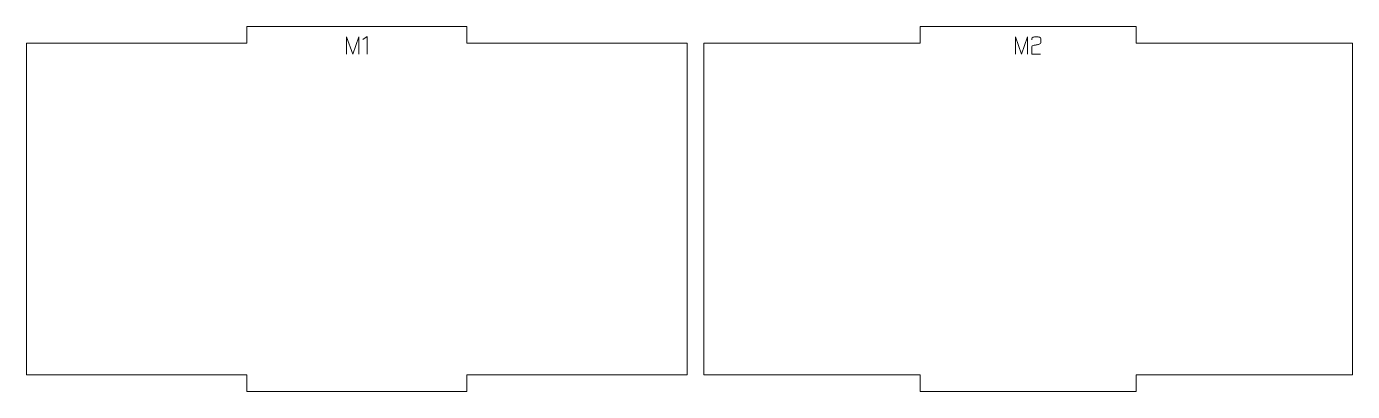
# Model space of a CAD drawing. Header units: centimetres. Extents: x -249 to 275, y -506 to 461.
# Drawn here: x -248.57 to -224.58, y -470.99 to -464.39 of the extents above; entities that cross this region are included whole.
import ezdxf

# ---------------------------------------------------------------- set-up
doc = ezdxf.new("R2010")
doc.units = ezdxf.units.CM
doc.header["$MEASUREMENT"] = 0
doc.layers.add('Capa 1', color=7, linetype='Continuous')

msp = doc.modelspace()

# ---------------------------------------------------------------- hatches: boundary and pattern name
at = {"layer": 'Capa 1', "true_color": 0x3e4095}
h = msp.add_hatch(color=175, dxfattribs=at)
edge = h.paths.add_edge_path()
edge.add_spline(control_points=[(-242.78049, -464.89456), (-242.78049, -464.89456), (-242.78049, -464.57812), (-242.78049, -464.57812), (-242.78049, -464.57812), (-242.67134, -464.89456), (-242.67134, -464.89456), (-242.67134, -464.89456), (-242.56265, -464.57812), (-242.56265, -464.57812), (-242.56265, -464.57812), (-242.56265, -464.89456), (-242.56265, -464.89456), (-242.56265, -464.89456), (-242.56265, -464.57812), (-242.56265, -464.57812), (-242.56265, -464.57812), (-242.67134, -464.89456), (-242.67134, -464.89456), (-242.67134, -464.89456), (-242.78049, -464.57812), (-242.78049, -464.57812), (-242.78049, -464.57812), (-242.78049, -464.89456), (-242.78049, -464.89456)], knot_values=[0, 0, 0, 0, 0.125, 0.125, 0.125, 0.25, 0.25, 0.25, 0.375, 0.375, 0.375, 0.5, 0.5, 0.5, 0.625, 0.625, 0.625, 0.75, 0.75, 0.75, 0.875, 0.875, 0.875, 1, 1, 1, 1], degree=3, periodic=1)
h = msp.add_hatch(color=175, dxfattribs=at)
edge = h.paths.add_edge_path()
edge.add_spline(control_points=[(-242.41085, -464.57766), (-242.41085, -464.57766), (-242.48698, -464.6304), (-242.48698, -464.6304), (-242.48698, -464.6304), (-242.41085, -464.57766), (-242.41085, -464.57766), (-242.41085, -464.57766), (-242.41085, -464.89456), (-242.41085, -464.89456), (-242.41085, -464.89456), (-242.41085, -464.57766), (-242.41085, -464.57766)], knot_values=[0, 0, 0, 0, 0.25, 0.25, 0.25, 0.5, 0.5, 0.5, 0.75, 0.75, 0.75, 1, 1, 1, 1], degree=3, periodic=1)
h = msp.add_hatch(color=175, dxfattribs=at)
edge = h.paths.add_edge_path()
edge.add_spline(control_points=[(-230.67581, -464.89456), (-230.67581, -464.89456), (-230.67581, -464.57812), (-230.67581, -464.57812), (-230.67581, -464.57812), (-230.56666, -464.89456), (-230.56666, -464.89456), (-230.56666, -464.89456), (-230.45797, -464.57812), (-230.45797, -464.57812), (-230.45797, -464.57812), (-230.45797, -464.89456), (-230.45797, -464.89456), (-230.45797, -464.89456), (-230.45797, -464.57812), (-230.45797, -464.57812), (-230.45797, -464.57812), (-230.56666, -464.89456), (-230.56666, -464.89456), (-230.56666, -464.89456), (-230.67581, -464.57812), (-230.67581, -464.57812), (-230.67581, -464.57812), (-230.67581, -464.89456), (-230.67581, -464.89456)], knot_values=[0, 0, 0, 0, 0.125, 0.125, 0.125, 0.25, 0.25, 0.25, 0.375, 0.375, 0.375, 0.5, 0.5, 0.5, 0.625, 0.625, 0.625, 0.75, 0.75, 0.75, 0.875, 0.875, 0.875, 1, 1, 1, 1], degree=3, periodic=1)
h = msp.add_hatch(color=175, dxfattribs=at)
edge = h.paths.add_edge_path()
edge.add_spline(control_points=[(-230.38276, -464.89456), (-230.38276, -464.89456), (-230.38276, -464.76202), (-230.38276, -464.76202), (-230.38184, -464.7501), (-230.37099, -464.74093), (-230.3502, -464.73451), (-230.34164, -464.73389), (-230.33346, -464.7329), (-230.32566, -464.73152), (-230.31787, -464.73015), (-230.30999, -464.7287), (-230.30204, -464.72717), (-230.28737, -464.72472), (-230.27613, -464.72273), (-230.26834, -464.72121), (-230.26054, -464.71968), (-230.25297, -464.71769), (-230.24563, -464.71524), (-230.22668, -464.70821), (-230.2172, -464.69919), (-230.2172, -464.68819), (-230.2172, -464.68819), (-230.2172, -464.61343), (-230.2172, -464.61343), (-230.2172, -464.60365), (-230.22507, -464.59532), (-230.24082, -464.58844), (-230.25656, -464.58156), (-230.27621, -464.57812), (-230.29975, -464.57812), (-230.32329, -464.57812), (-230.34294, -464.58156), (-230.35868, -464.58844), (-230.37443, -464.59532), (-230.3823, -464.60365), (-230.3823, -464.61343), (-230.3823, -464.61343), (-230.3823, -464.6359), (-230.3823, -464.6359), (-230.3823, -464.6359), (-230.3823, -464.61343), (-230.3823, -464.61343), (-230.3823, -464.60365), (-230.37443, -464.59532), (-230.35868, -464.58844), (-230.34294, -464.58156), (-230.32329, -464.57812), (-230.29975, -464.57812), (-230.27621, -464.57812), (-230.25656, -464.58156), (-230.24082, -464.58844), (-230.22507, -464.59532), (-230.2172, -464.60365), (-230.2172, -464.61343), (-230.2172, -464.61343), (-230.2172, -464.68819), (-230.2172, -464.68819), (-230.2172, -464.69919), (-230.22668, -464.70821), (-230.24563, -464.71524), (-230.25297, -464.71769), (-230.26054, -464.71968), (-230.26834, -464.72121), (-230.27613, -464.72273), (-230.28737, -464.72472), (-230.30204, -464.72717), (-230.30999, -464.7287), (-230.31787, -464.73015), (-230.32566, -464.73152), (-230.33346, -464.7329), (-230.34164, -464.73389), (-230.3502, -464.73451), (-230.37099, -464.74093), (-230.38184, -464.7501), (-230.38276, -464.76202), (-230.38276, -464.76202), (-230.38276, -464.89456), (-230.38276, -464.89456), (-230.38276, -464.89456), (-230.22591, -464.89456), (-230.22591, -464.89456), (-230.22591, -464.89456), (-230.38276, -464.89456), (-230.38276, -464.89456)], knot_values=[0, 0, 0, 0, 0.03571429, 0.03571429, 0.03571429, 0.07142857, 0.07142857, 0.07142857, 0.10714286, 0.10714286, 0.10714286, 0.14285714, 0.14285714, 0.14285714, 0.17857143, 0.17857143, 0.17857143, 0.21428571, 0.21428571, 0.21428571, 0.25, 0.25, 0.25, 0.28571429, 0.28571429, 0.28571429, 0.32142857, 0.32142857, 0.32142857, 0.35714286, 0.35714286, 0.35714286, 0.39285714, 0.39285714, 0.39285714, 0.42857143, 0.42857143, 0.42857143, 0.46428571, 0.46428571, 0.46428571, 0.5, 0.5, 0.5, 0.53571429, 0.53571429, 0.53571429, 0.57142857, 0.57142857, 0.57142857, 0.60714286, 0.60714286, 0.60714286, 0.64285714, 0.64285714, 0.64285714, 0.67857143, 0.67857143, 0.67857143, 0.71428571, 0.71428571, 0.71428571, 0.75, 0.75, 0.75, 0.78571429, 0.78571429, 0.78571429, 0.82142857, 0.82142857, 0.82142857, 0.85714286, 0.85714286, 0.85714286, 0.89285714, 0.89285714, 0.89285714, 0.92857143, 0.92857143, 0.92857143, 0.96428571, 0.96428571, 0.96428571, 1, 1, 1, 1], degree=3, periodic=1)

# ---------------------------------------------------------------- linework, layer by layer
at = {"layer": 'Capa 1', "color": 240, "lineweight": 9}
for points in [[(-248.5745, -464.69456), (-248.5745, -464.69456), (-248.5745, -470.69456), (-248.5745, -470.69456), (-248.5745, -470.69456), (-244.58861, -470.69456), (-244.58861, -470.69456), (-244.58861, -470.69456), (-244.58861, -470.99456), (-244.58861, -470.99456), (-244.58861, -470.99456), (-240.60272, -470.99456), (-240.60272, -470.99456), (-240.60272, -470.99456), (-240.60272, -470.69456), (-240.60272, -470.69456), (-240.60272, -470.69456), (-236.61683, -470.69456), (-236.61683, -470.69456), (-236.61683, -470.69456), (-236.61683, -464.69456), (-236.61683, -464.69456), (-236.61683, -464.69456), (-240.60272, -464.69456), (-240.60272, -464.69456), (-240.60272, -464.69456), (-240.60272, -464.39456), (-240.60272, -464.39456), (-240.60272, -464.39456), (-244.58861, -464.39456), (-244.58861, -464.39456), (-244.58861, -464.39456), (-244.58861, -464.69456), (-244.58861, -464.69456), (-244.58861, -464.69456), (-248.5745, -464.69456), (-248.5745, -464.69456)], [(-236.31683, -464.69456), (-236.31683, -464.69456), (-236.31683, -470.69456), (-236.31683, -470.69456), (-236.31683, -470.69456), (-232.40343, -470.69456), (-232.40343, -470.69456), (-232.40343, -470.69456), (-232.40343, -470.99456), (-232.40343, -470.99456), (-232.40343, -470.99456), (-228.49002, -470.99456), (-228.49002, -470.99456), (-228.49002, -470.99456), (-228.49002, -470.69456), (-228.49002, -470.69456), (-228.49002, -470.69456), (-224.57662, -470.69456), (-224.57662, -470.69456), (-224.57662, -470.69456), (-224.57662, -464.69456), (-224.57662, -464.69456), (-224.57662, -464.69456), (-228.49002, -464.69456), (-228.49002, -464.69456), (-228.49002, -464.69456), (-228.49002, -464.39456), (-228.49002, -464.39456), (-228.49002, -464.39456), (-232.40343, -464.39456), (-232.40343, -464.39456), (-232.40343, -464.39456), (-232.40343, -464.69456), (-232.40343, -464.69456), (-232.40343, -464.69456), (-236.31683, -464.69456), (-236.31683, -464.69456)]]:
    msp.add_open_spline(points, degree=3, knots=[0, 0, 0, 0, 0.08333333, 0.08333333, 0.08333333, 0.16666667, 0.16666667, 0.16666667, 0.25, 0.25, 0.25, 0.33333333, 0.33333333, 0.33333333, 0.41666667, 0.41666667, 0.41666667, 0.5, 0.5, 0.5, 0.58333333, 0.58333333, 0.58333333, 0.66666667, 0.66666667, 0.66666667, 0.75, 0.75, 0.75, 0.83333333, 0.83333333, 0.83333333, 0.91666667, 0.91666667, 0.91666667, 1, 1, 1, 1], dxfattribs=at)
at = {"layer": 'Capa 1', "color": 114, "lineweight": 9}
for points, knots in [([(-242.78049, -464.89456), (-242.78049, -464.89456), (-242.78049, -464.57812), (-242.78049, -464.57812), (-242.78049, -464.57812), (-242.67134, -464.89456), (-242.67134, -464.89456), (-242.67134, -464.89456), (-242.56265, -464.57812), (-242.56265, -464.57812), (-242.56265, -464.57812), (-242.56265, -464.89456), (-242.56265, -464.89456), (-242.56265, -464.89456), (-242.56265, -464.57812), (-242.56265, -464.57812), (-242.56265, -464.57812), (-242.67134, -464.89456), (-242.67134, -464.89456), (-242.67134, -464.89456), (-242.78049, -464.57812), (-242.78049, -464.57812), (-242.78049, -464.57812), (-242.78049, -464.89456), (-242.78049, -464.89456)], [0, 0, 0, 0, 0.125, 0.125, 0.125, 0.25, 0.25, 0.25, 0.375, 0.375, 0.375, 0.5, 0.5, 0.5, 0.625, 0.625, 0.625, 0.75, 0.75, 0.75, 0.875, 0.875, 0.875, 1, 1, 1, 1]), ([(-242.41085, -464.57766), (-242.41085, -464.57766), (-242.48698, -464.6304), (-242.48698, -464.6304), (-242.48698, -464.6304), (-242.41085, -464.57766), (-242.41085, -464.57766), (-242.41085, -464.57766), (-242.41085, -464.89456), (-242.41085, -464.89456), (-242.41085, -464.89456), (-242.41085, -464.57766), (-242.41085, -464.57766)], [0, 0, 0, 0, 0.25, 0.25, 0.25, 0.5, 0.5, 0.5, 0.75, 0.75, 0.75, 1, 1, 1, 1]), ([(-230.67581, -464.89456), (-230.67581, -464.89456), (-230.67581, -464.57812), (-230.67581, -464.57812), (-230.67581, -464.57812), (-230.56666, -464.89456), (-230.56666, -464.89456), (-230.56666, -464.89456), (-230.45797, -464.57812), (-230.45797, -464.57812), (-230.45797, -464.57812), (-230.45797, -464.89456), (-230.45797, -464.89456), (-230.45797, -464.89456), (-230.45797, -464.57812), (-230.45797, -464.57812), (-230.45797, -464.57812), (-230.56666, -464.89456), (-230.56666, -464.89456), (-230.56666, -464.89456), (-230.67581, -464.57812), (-230.67581, -464.57812), (-230.67581, -464.57812), (-230.67581, -464.89456), (-230.67581, -464.89456)], [0, 0, 0, 0, 0.125, 0.125, 0.125, 0.25, 0.25, 0.25, 0.375, 0.375, 0.375, 0.5, 0.5, 0.5, 0.625, 0.625, 0.625, 0.75, 0.75, 0.75, 0.875, 0.875, 0.875, 1, 1, 1, 1]), ([(-230.38276, -464.89456), (-230.38276, -464.89456), (-230.38276, -464.76202), (-230.38276, -464.76202), (-230.38184, -464.7501), (-230.37099, -464.74093), (-230.3502, -464.73451), (-230.34164, -464.73389), (-230.33346, -464.7329), (-230.32566, -464.73152), (-230.31787, -464.73015), (-230.30999, -464.7287), (-230.30204, -464.72717), (-230.28737, -464.72472), (-230.27613, -464.72273), (-230.26834, -464.72121), (-230.26054, -464.71968), (-230.25297, -464.71769), (-230.24563, -464.71524), (-230.22668, -464.70821), (-230.2172, -464.69919), (-230.2172, -464.68819), (-230.2172, -464.68819), (-230.2172, -464.61343), (-230.2172, -464.61343), (-230.2172, -464.60365), (-230.22507, -464.59532), (-230.24082, -464.58844), (-230.25656, -464.58156), (-230.27621, -464.57812), (-230.29975, -464.57812), (-230.32329, -464.57812), (-230.34294, -464.58156), (-230.35868, -464.58844), (-230.37443, -464.59532), (-230.3823, -464.60365), (-230.3823, -464.61343), (-230.3823, -464.61343), (-230.3823, -464.6359), (-230.3823, -464.6359), (-230.3823, -464.6359), (-230.3823, -464.61343), (-230.3823, -464.61343), (-230.3823, -464.60365), (-230.37443, -464.59532), (-230.35868, -464.58844), (-230.34294, -464.58156), (-230.32329, -464.57812), (-230.29975, -464.57812), (-230.27621, -464.57812), (-230.25656, -464.58156), (-230.24082, -464.58844), (-230.22507, -464.59532), (-230.2172, -464.60365), (-230.2172, -464.61343), (-230.2172, -464.61343), (-230.2172, -464.68819), (-230.2172, -464.68819), (-230.2172, -464.69919), (-230.22668, -464.70821), (-230.24563, -464.71524), (-230.25297, -464.71769), (-230.26054, -464.71968), (-230.26834, -464.72121), (-230.27613, -464.72273), (-230.28737, -464.72472), (-230.30204, -464.72717), (-230.30999, -464.7287), (-230.31787, -464.73015), (-230.32566, -464.73152), (-230.33346, -464.7329), (-230.34164, -464.73389), (-230.3502, -464.73451), (-230.37099, -464.74093), (-230.38184, -464.7501), (-230.38276, -464.76202), (-230.38276, -464.76202), (-230.38276, -464.89456), (-230.38276, -464.89456), (-230.38276, -464.89456), (-230.22591, -464.89456), (-230.22591, -464.89456), (-230.22591, -464.89456), (-230.38276, -464.89456), (-230.38276, -464.89456)], [0, 0, 0, 0, 0.03571429, 0.03571429, 0.03571429, 0.07142857, 0.07142857, 0.07142857, 0.10714286, 0.10714286, 0.10714286, 0.14285714, 0.14285714, 0.14285714, 0.17857143, 0.17857143, 0.17857143, 0.21428571, 0.21428571, 0.21428571, 0.25, 0.25, 0.25, 0.28571429, 0.28571429, 0.28571429, 0.32142857, 0.32142857, 0.32142857, 0.35714286, 0.35714286, 0.35714286, 0.39285714, 0.39285714, 0.39285714, 0.42857143, 0.42857143, 0.42857143, 0.46428571, 0.46428571, 0.46428571, 0.5, 0.5, 0.5, 0.53571429, 0.53571429, 0.53571429, 0.57142857, 0.57142857, 0.57142857, 0.60714286, 0.60714286, 0.60714286, 0.64285714, 0.64285714, 0.64285714, 0.67857143, 0.67857143, 0.67857143, 0.71428571, 0.71428571, 0.71428571, 0.75, 0.75, 0.75, 0.78571429, 0.78571429, 0.78571429, 0.82142857, 0.82142857, 0.82142857, 0.85714286, 0.85714286, 0.85714286, 0.89285714, 0.89285714, 0.89285714, 0.92857143, 0.92857143, 0.92857143, 0.96428571, 0.96428571, 0.96428571, 1, 1, 1, 1])]:
    msp.add_open_spline(points, degree=3, knots=knots, dxfattribs=at)

doc.saveas('drawing.dxf')
